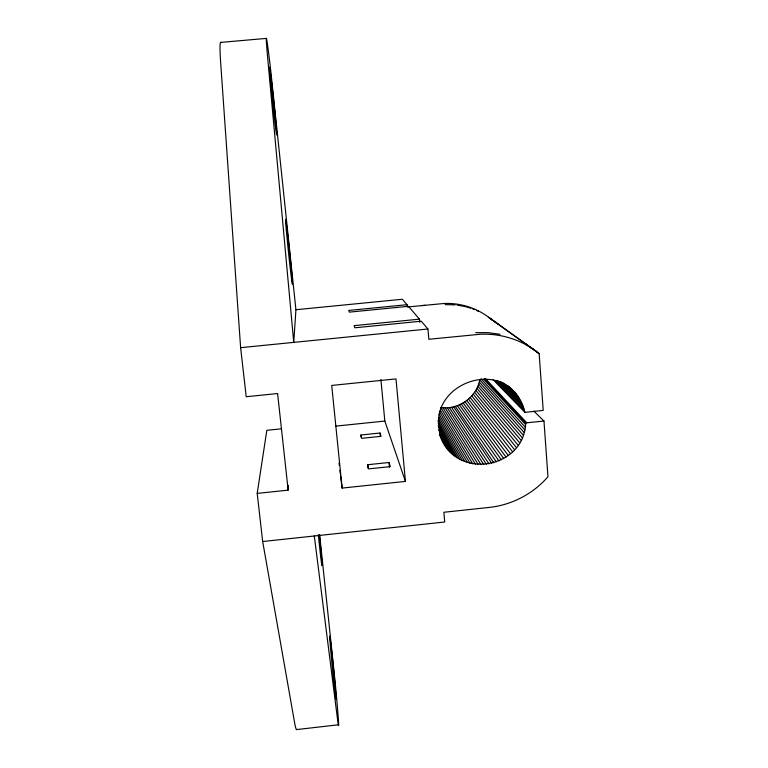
<?xml version="1.0" encoding="UTF-8"?>
<svg xmlns="http://www.w3.org/2000/svg" width="768" height="768" viewBox="0 0 768 768"><rect width="100%" height="100%" fill="white"/><g stroke="black" fill="none" stroke-linecap="round" stroke-linejoin="round"><path stroke-width="1.15" d="M296.87 729.254A58.646 2.794 84.7 0 1 294.47 721.93L262.675 541.526L257.203 493.402L288.154 490.147L288.403 485.434M440.208 436.128C455.299 480.528 524.486 469.142 525.696 422.89L484.57 378.739M295.93 309.725L293.75 342.384L267.869 60.029A64.032 1.075 83.9 0 1 270.624 69.504L295.93 309.725L402.346 299.251L407.03 304.694L407.222 306.826M257.203 493.402L266.832 430.31L280.896 428.861M440.698 407.52C458.294 410.179 476.39 397.43 479.818 379.968L524.755 429.83M493.21 379.728L524.918 412.368L543.216 410.41L539.155 353.664L532.291 348.557A89.462 87.053 -33.7 0 0 514.531 339.552L509.76 337.958A89.155 86.755 -33.7 0 0 499.987 335.587A88.214 85.843 -33.9 0 0 480.173 334.262L428.832 339.264L427.939 329.002L421.219 321.197L354.883 327.782L354.115 325.642L419.472 319.152L419.75 322.349M296.458 729.6L338.438 724.79M262.675 541.526L444.73 522L443.885 512.266L489.206 507.427C511.718 505.037 533.146 493.872 547.958 476.746L543.974 421.075L533.866 411.13M342.125 488.083L405.437 481.402L395.99 378.912L331.718 385.43L342.125 488.083L340.637 476.189M360.922 435.005L380.035 433.027L381.043 436.33L361.68 438.336L360.922 435.005L361.152 437.338M525.696 422.89L543.974 421.075M367.661 464.726L389.04 462.49L390.307 466.627L368.611 468.902L367.661 464.726L368.006 468.288M335.568 426.144L384.826 421.066L405.437 481.402M407.03 304.694L348.72 310.445L349.325 312.144L408.422 306.307L419.472 319.152M407.702 306.97L443.875 303.504A70.186 68.899 -36.3 0 1 459.638 304.579A70.925 69.629 -36.1 0 1 467.424 306.48L471.226 307.766A71.174 69.869 -36.1 0 1 485.414 314.976L539.155 353.664M288.154 490.147L277.603 393.542L246.211 396.73L240.624 347.674L427.939 329.002M220.579 42.422L266.333 38.4M475.699 332.659L487.824 332.621L500.026 334.291M445.181 304.618L455.069 304.877M457.056 305.088L464.966 306.538A69.888 68.592 -36.4 0 1 470.784 308.208M472.685 308.88L474.566 309.6M476.429 310.378L478.262 311.213M524.918 412.368C508.838 349.066 414.47 386.141 444.278 443.664M493.603 320.89L536.304 351.389M530.842 347.693L532.733 348.931M492.259 320.026L488.621 317.242L496.522 323.069M535.392 350.832L537.869 352.733M525.744 343.824L528.605 346.099M495.658 322.282L498.144 324.25M491.818 319.603L492.672 320.314M507.437 385.536L515.933 393.917M507.293 385.546L509.818 388.042M506.774 385.344L517.69 396.144M504.038 383.338L519.264 398.438M503.491 383.213L505.171 384.883M502.291 382.493L520.666 400.79M501.043 381.869L502.742 383.568M500.909 382.195L521.894 403.219M498.499 381.043L522.96 405.706M496.435 380.371L523.853 408.221M495.408 380.909L524.573 410.774M485.501 378.71L526.848 422.851M483.686 379.219L525.6 424.541M481.008 378.73L525.254 427.19M479.29 382.09L524.074 432.48M478.618 384.192L523.229 435.101M477.821 386.256L522.202 437.674M476.87 388.301L521.002 440.227M475.776 390.317L519.61 442.742M474.547 392.256L518.054 445.171M473.194 394.118L516.346 447.494M471.734 395.875L514.502 449.683M470.17 397.526L512.544 451.747M468.518 399.062L510.451 453.667M466.781 400.483L508.272 455.453M464.995 401.77L506.026 457.056M463.152 402.931L503.712 458.515M461.27 403.958L501.35 459.802M459.37 404.861L498.96 460.925M457.334 405.667L496.406 461.942M455.28 406.358L493.824 462.806M453.629 406.8L491.76 463.373M451.469 407.261L489.043 463.949M449.376 407.578L486.422 464.342M447.264 407.76L483.773 464.582M445.104 407.818L481.066 464.669M442.915 407.741L478.33 464.573M441.322 408.528L475.555 464.314M440.314 410.189L472.762 463.862M439.373 411.792L470.054 463.238M438.998 414.202L467.376 462.432M439.2 417.485L464.746 461.462M438.355 418.81L462.182 460.31M437.99 420.778L459.686 458.995M438.24 423.6L457.296 457.517M438.202 425.693L455.021 455.885M439.142 429.283L452.861 454.118M438.768 430.224L450.835 452.218M439.872 433.565L448.963 450.202M439.795 434.419L447.235 448.099M439.45 434.438L445.68 445.92M314.304 535.987L337.248 717.043A58.55 0.922 84.3 0 0 334.954 680.141L319.661 534.922M339.005 463.114L339.302 465.494M339.898 470.246L340.339 473.818M389.04 462.49L389.482 467.117M380.899 379.43L384.826 421.066M380.035 433.027L380.371 436.522M240.624 347.674L220.771 64.214A64.157 3.254 83.4 0 1 221.126 42.72M319.373 534.902A31.411 0.518 84.2 0 1 321.936 565.546A31.411 0.518 84.2 0 1 318.307 534.691M421.565 305.597A74.89 73.613 -32.4 0 1 425.107 305.328M270.662 82.81A34.234 0.576 83.9 0 0 276.691 134.957A34.234 0.576 83.9 0 0 271.901 85.075A34.234 0.576 83.9 0 0 270.662 82.81M286.301 230.122A32.803 0.566 84 0 0 292.195 283.421A32.803 0.566 84 0 0 288.346 240.48A32.803 0.566 84 0 0 286.301 230.122M330.595 648.864A31.286 0.49 84.3 0 0 335.846 698.467A31.286 0.49 84.3 0 0 332.093 655.325A31.286 0.49 84.3 0 0 330.595 648.864"/></g></svg>
